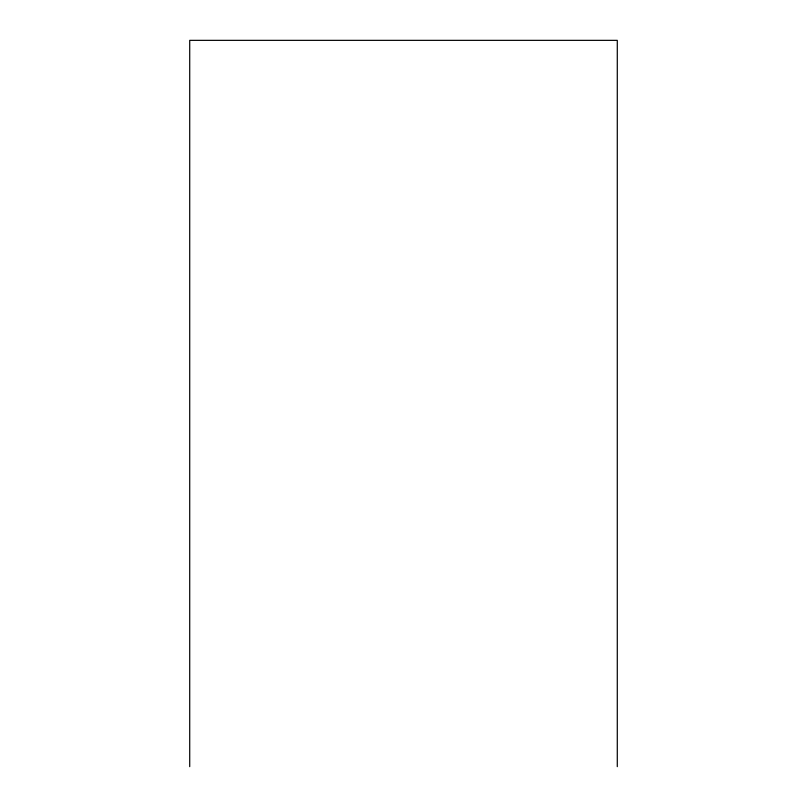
<?xml version="1.0" encoding="UTF-8"?>
<svg xmlns="http://www.w3.org/2000/svg" width="807" height="807" viewBox="0 0 807 807"><rect width="100%" height="100%" fill="white"/><g stroke="black" fill="none" stroke-linecap="round" stroke-linejoin="round"><path stroke-width="1.21" d="M617.284 766.65L617.284 40.35L189.716 40.35L189.716 766.65"/></g></svg>
